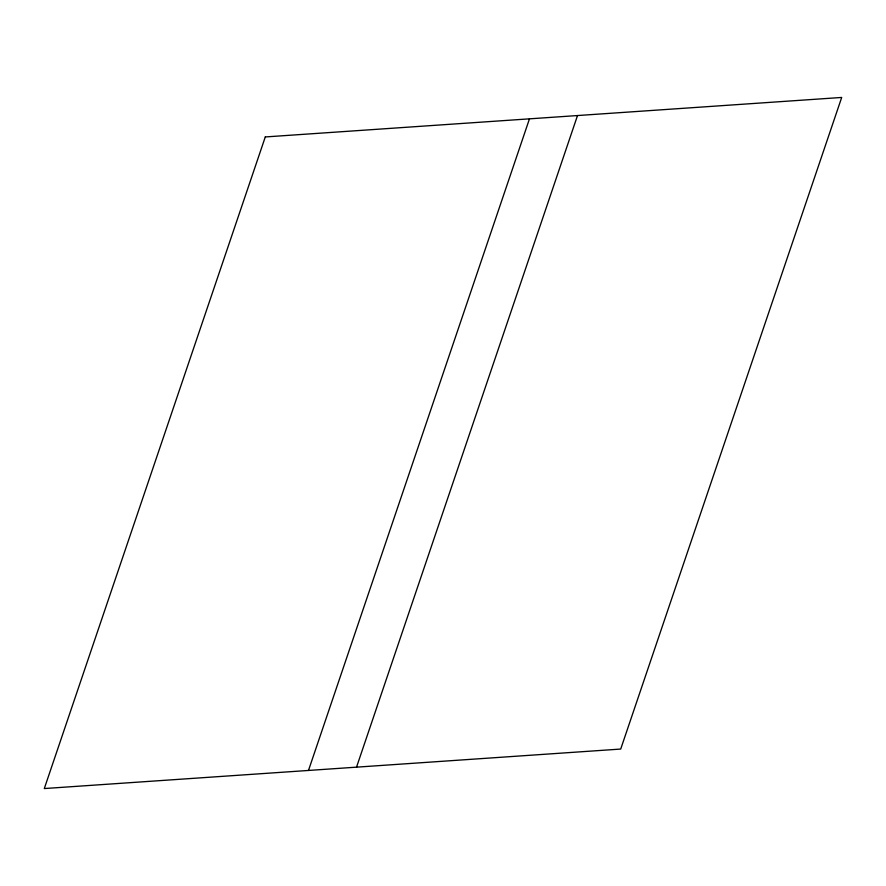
<?xml version="1.0" encoding="UTF-8"?>
<svg xmlns="http://www.w3.org/2000/svg" width="886" height="886" viewBox="0 0 886 886"><rect width="100%" height="100%" fill="white"/><g stroke="black" fill="none" stroke-linecap="round" stroke-linejoin="round"><path stroke-width="1.33" d="M308.483 770.455L529.474 118.835M356.526 767.165L577.517 115.545M265.291 136.942L44.3 788.551L620.709 749.058L841.7 97.449L265.291 136.942"/></g></svg>
